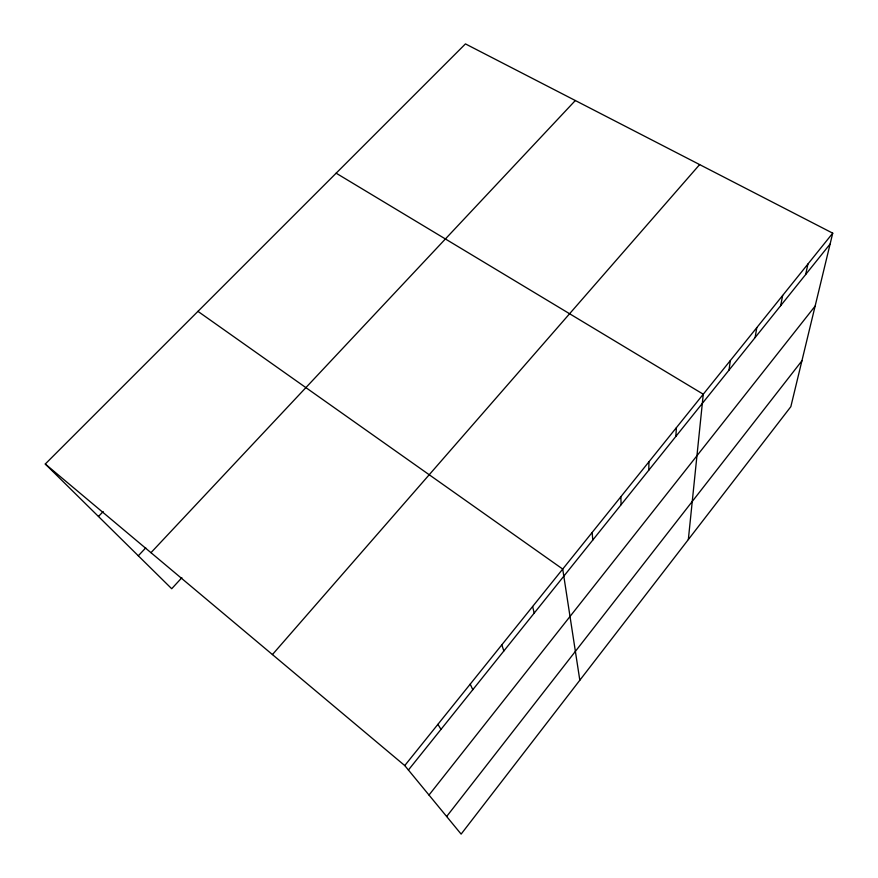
<?xml version="1.0" encoding="UTF-8"?>
<svg xmlns="http://www.w3.org/2000/svg" width="878" height="878" viewBox="0 0 878 878"><rect width="100%" height="100%" fill="white"/><g stroke="black" fill="none" stroke-linecap="round" stroke-linejoin="round"><path stroke-width="1.32" d="M648.765 470.202L648.952 461.795M675.84 436.432L676.411 427.63M688.341 539.553L703.267 394.222L336.142 173.185M729.014 370.11L730.32 360.573M755.124 337.547L756.781 327.659M780.663 305.687L782.649 295.469M805.653 274.518L807.958 263.982M832.728 233.175L790.837 406.69L461.126 834.1L404.758 765.572L45.272 464.012L465.45 43.9L832.728 233.175L404.758 765.572M446.65 816.496L801.91 360.814M429.002 795.04L815.113 306.115M408.413 770.017L830.116 244.007M272.432 654.571L699.645 164.581M181.867 577.702L171.704 588.732L45.272 464.012M150.972 552.679L575.331 100.52M138.296 555.785L145.737 547.883M98.457 516.473L103.198 511.567M197.945 311.361L562.721 569.065L579.82 680.23M437.902 724.35L440.997 729.377M470.235 684.116L472.792 689.702M501.81 644.847L503.851 650.971M532.628 606.511L534.186 613.129M592.134 532.485L592.782 540.047M620.867 496.739L621.086 504.729"/></g></svg>
